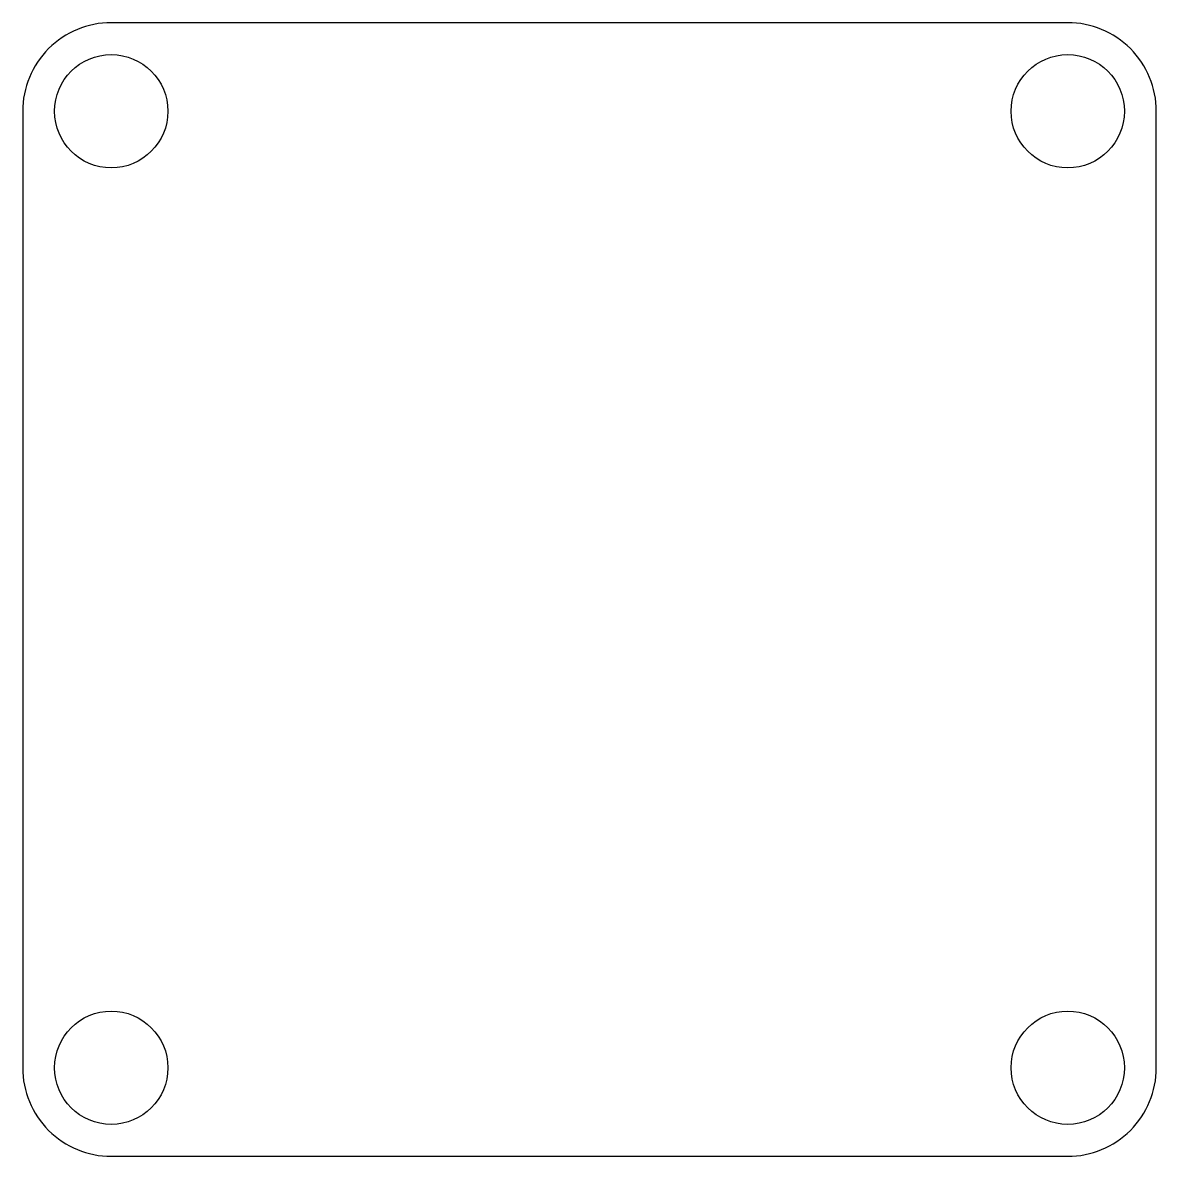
# Model space of a CAD drawing. Header units: millimetres. Extents: x -16 to 16, y -16 to 16.
import ezdxf

# ---------------------------------------------------------------- set-up
doc = ezdxf.new("R2010")
doc.units = ezdxf.units.MM

msp = doc.modelspace()

# ---------------------------------------------------------------- linework, layer by layer
msp.add_lwpolyline([(-13.5, -16), (13.5, -16, 0.414214), (16, -13.5), (16, 13.5, 0.414214), (13.5, 16), (-13.5, 16, 0.414214), (-16, 13.5), (-16, -13.5, 0.414214)], format="xyb", close=True)
for centre in [(-13.5, 13.5), (13.5, 13.5), (-13.5, -13.5), (13.5, -13.5)]:
    msp.add_circle(centre, 1.6)

doc.saveas('drawing.dxf')
